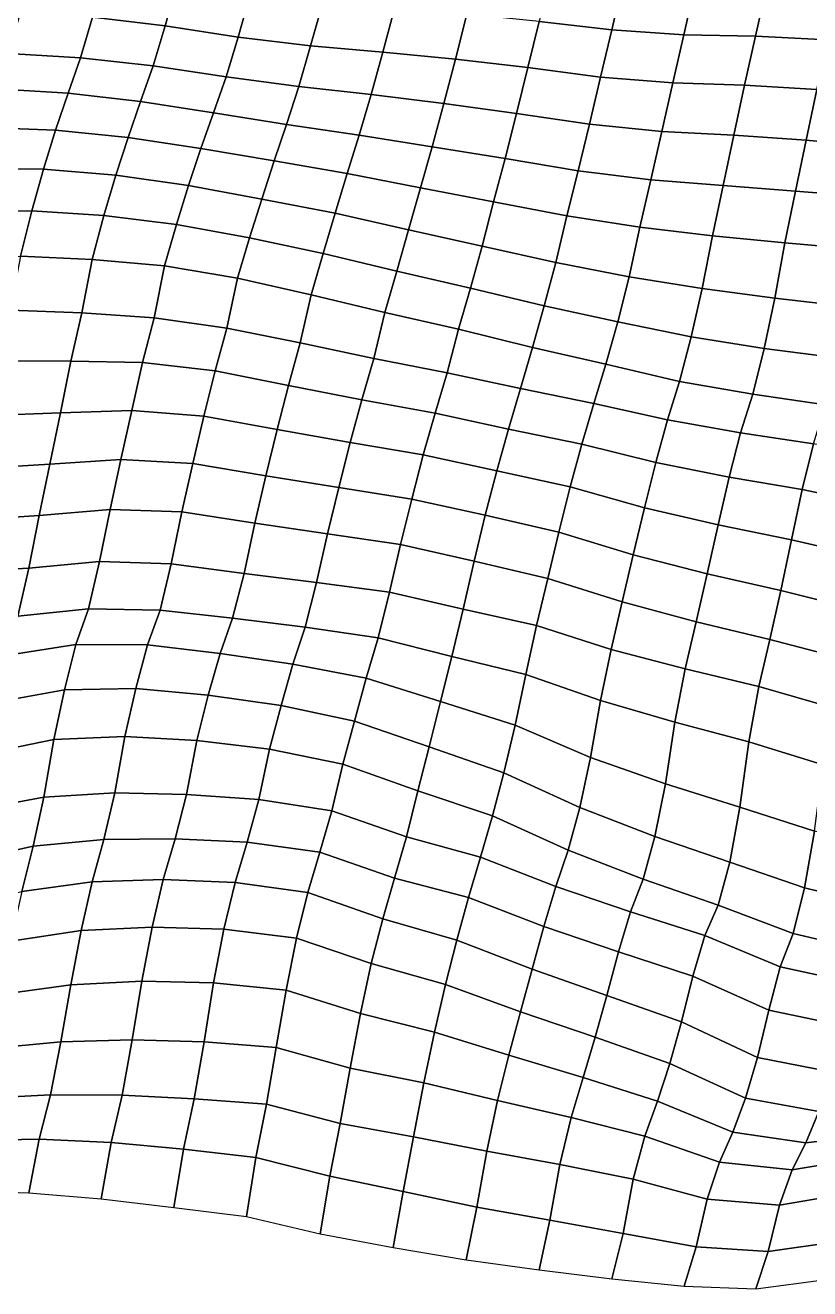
# Model space of a CAD drawing. Header units: metres. Extents: x -7.8 to 5.5, y -4.8 to 2.7.
# Drawn here: x 1.425 to 3.019, y -4.589 to -2.019 of the extents above; entities that cross this region are included whole.
import ezdxf

# ---------------------------------------------------------------- set-up
doc = ezdxf.new("R2010")
doc.units = ezdxf.units.M

msp = doc.modelspace()

# ---------------------------------------------------------------- linework, layer by layer
at = {"layer": 'C2'}
for points in [[(1.58526, -1.91694, -8.16544), (1.56146, -2.0032, -8.0459), (1.70903, -2.02091, -8.03191), (1.733, -1.93608, -8.15273)], [(2.49184, -1.91596, -8.1822), (2.46924, -2.01177, -8.07124), (2.61675, -2.02904, -8.05686), (2.63909, -1.93114, -8.16595)], [(1.733, -1.93608, -8.15273), (1.70903, -2.02091, -8.03191), (1.85719, -2.04334, -8.02216), (1.88123, -1.95906, -8.14347)], [(2.63909, -1.93114, -8.16595), (2.61675, -2.02904, -8.05686), (2.7633, -2.03862, -8.03557), (2.78552, -1.93973, -8.14377)], [(2.78552, -1.93973, -8.14377), (2.7633, -2.03862, -8.03557), (2.90899, -2.04128, -8.00807), (2.93104, -1.94107, -8.11509)], [(2.93104, -1.94107, -8.11509), (2.90899, -2.04128, -8.00807), (3.05535, -2.04932, -7.9854), (3.07722, -1.94769, -8.09114)], [(1.88123, -1.95906, -8.14347), (1.85719, -2.04334, -8.02216), (2.00474, -2.06094, -8.00807), (2.02865, -1.97556, -8.1284)], [(2.02865, -1.97556, -8.1284), (2.00474, -2.06094, -8.00807), (2.15173, -2.07404, -7.98994), (2.17519, -1.98503, -8.10701)], [(1.41481, -1.99285, -8.0665), (1.39076, -2.07702, -7.94508), (1.53716, -2.08539, -7.92271), (1.56146, -2.0032, -8.0459)], [(1.56146, -2.0032, -8.0459), (1.53716, -2.08539, -7.92271), (1.68459, -2.102, -7.90774), (1.70903, -2.02091, -8.03191)], [(2.17519, -1.98503, -8.10701), (2.15173, -2.07404, -7.98994), (2.29886, -2.08823, -7.97279), (2.32204, -1.99703, -8.0879)], [(2.32204, -1.99703, -8.0879), (2.29886, -2.08823, -7.97279), (2.44636, -2.10539, -7.95831), (2.46924, -2.01177, -8.07124)], [(1.70903, -2.02091, -8.03191), (1.68459, -2.102, -7.90774), (1.83275, -2.12444, -7.89798), (1.85719, -2.04334, -8.02216)], [(2.46924, -2.01177, -8.07124), (2.44636, -2.10539, -7.95831), (2.59414, -2.12475, -7.9458), (2.61675, -2.02904, -8.05686)], [(2.61675, -2.02904, -8.05686), (2.59414, -2.12475, -7.9458), (2.74095, -2.13642, -7.92638), (2.7633, -2.03862, -8.03557)], [(1.85719, -2.04334, -8.02216), (1.83275, -2.12444, -7.89798), (1.98058, -2.14423, -7.88587), (2.00474, -2.06094, -8.00807)], [(2.7633, -2.03862, -8.03557), (2.74095, -2.13642, -7.92638), (2.88688, -2.14105, -7.90066), (2.90899, -2.04128, -8.00807)], [(2.90899, -2.04128, -8.00807), (2.88688, -2.14105, -7.90066), (3.03333, -2.14975, -7.87858), (3.05535, -2.04932, -7.9854)], [(1.39076, -2.07702, -7.94508), (1.36515, -2.14878, -7.81253), (1.51163, -2.15781, -7.79075), (1.53716, -2.08539, -7.92271)], [(2.00474, -2.06094, -8.00807), (1.98058, -2.14423, -7.88587), (2.12797, -2.16051, -7.87059), (2.15173, -2.07404, -7.98994)], [(2.15173, -2.07404, -7.98994), (2.12797, -2.16051, -7.87059), (2.27555, -2.17833, -7.8567), (2.29886, -2.08823, -7.97279)], [(1.53716, -2.08539, -7.92271), (1.51163, -2.15781, -7.79075), (1.65908, -2.17453, -7.77587), (1.68459, -2.102, -7.90774)], [(1.68459, -2.102, -7.90774), (1.65908, -2.17453, -7.77587), (1.80733, -2.19773, -7.76681), (1.83275, -2.12444, -7.89798)], [(2.29886, -2.08823, -7.97279), (2.27555, -2.17833, -7.8567), (2.42344, -2.19857, -7.84498), (2.44636, -2.10539, -7.95831)], [(2.44636, -2.10539, -7.95831), (2.42344, -2.19857, -7.84498), (2.57155, -2.22067, -7.83493), (2.59414, -2.12475, -7.9458)], [(1.83275, -2.12444, -7.89798), (1.80733, -2.19773, -7.76681), (1.95559, -2.22093, -7.75775), (1.98058, -2.14423, -7.88587)], [(2.59414, -2.12475, -7.9458), (2.57155, -2.22067, -7.83493), (2.71872, -2.2352, -7.81808), (2.74095, -2.13642, -7.92638)], [(1.36515, -2.14878, -7.81253), (1.34035, -2.22701, -7.68579), (1.48644, -2.23286, -7.66115), (1.51163, -2.15781, -7.79075)], [(1.51163, -2.15781, -7.79075), (1.48644, -2.23286, -7.66115), (1.63361, -2.24738, -7.6443), (1.65908, -2.17453, -7.77587)], [(1.98058, -2.14423, -7.88587), (1.95559, -2.22093, -7.75775), (2.10367, -2.24271, -7.74741), (2.12797, -2.16051, -7.87059)], [(2.74095, -2.13642, -7.92638), (2.71872, -2.2352, -7.81808), (2.86505, -2.24302, -7.79522), (2.88688, -2.14105, -7.90066)], [(2.88688, -2.14105, -7.90066), (2.86505, -2.24302, -7.79522), (3.01163, -2.25282, -7.77413), (3.03333, -2.14975, -7.87858)], [(3.03333, -2.14975, -7.87858), (3.01163, -2.25282, -7.77413), (3.15879, -2.26723, -7.75718), (3.18067, -2.1657, -7.86301)], [(1.65908, -2.17453, -7.77587), (1.63361, -2.24738, -7.6443), (1.78175, -2.26971, -7.63445), (1.80733, -2.19773, -7.76681)], [(2.12797, -2.16051, -7.87059), (2.10367, -2.24271, -7.74741), (2.25198, -2.26635, -7.73874), (2.27555, -2.17833, -7.8567)], [(2.27555, -2.17833, -7.8567), (2.25198, -2.26635, -7.73874), (2.40033, -2.29032, -7.73037), (2.42344, -2.19857, -7.84498)], [(1.80733, -2.19773, -7.76681), (1.78175, -2.26971, -7.63445), (1.93031, -2.29532, -7.62756), (1.95559, -2.22093, -7.75775)], [(2.42344, -2.19857, -7.84498), (2.40033, -2.29032, -7.73037), (2.54882, -2.31539, -7.72298), (2.57155, -2.22067, -7.83493)], [(1.34035, -2.22701, -7.68579), (1.31623, -2.31063, -7.56388), (1.46175, -2.31197, -7.5352), (1.48644, -2.23286, -7.66115)], [(1.48644, -2.23286, -7.66115), (1.46175, -2.31197, -7.5352), (1.60863, -2.32419, -7.51628), (1.63361, -2.24738, -7.6443)], [(1.95559, -2.22093, -7.75775), (1.93031, -2.29532, -7.62756), (2.0789, -2.32116, -7.62087), (2.10367, -2.24271, -7.74741)], [(2.57155, -2.22067, -7.83493), (2.54882, -2.31539, -7.72298), (2.69645, -2.33365, -7.70949), (2.71872, -2.2352, -7.81808)], [(2.71872, -2.2352, -7.81808), (2.69645, -2.33365, -7.70949), (2.84328, -2.34542, -7.69017), (2.86505, -2.24302, -7.79522)], [(1.63361, -2.24738, -7.6443), (1.60863, -2.32419, -7.51628), (1.75665, -2.34553, -7.50554), (1.78175, -2.26971, -7.63445)], [(2.10367, -2.24271, -7.74741), (2.0789, -2.32116, -7.62087), (2.22783, -2.34975, -7.61664), (2.25198, -2.26635, -7.73874)], [(2.86505, -2.24302, -7.79522), (2.84328, -2.34542, -7.69017), (2.99002, -2.35654, -7.67026), (3.01163, -2.25282, -7.77413)], [(3.01163, -2.25282, -7.77413), (2.99002, -2.35654, -7.67026), (3.13689, -2.36865, -7.65125), (3.15879, -2.26723, -7.75718)], [(1.78175, -2.26971, -7.63445), (1.75665, -2.34553, -7.50554), (1.90542, -2.37279, -7.50013), (1.93031, -2.29532, -7.62756)], [(2.25198, -2.26635, -7.73874), (2.22783, -2.34975, -7.61664), (2.37674, -2.37822, -7.61231), (2.40033, -2.29032, -7.73037)], [(1.31623, -2.31063, -7.56388), (1.29256, -2.39788, -7.44523), (1.43777, -2.39669, -7.41428), (1.46175, -2.31197, -7.5352)], [(1.46175, -2.31197, -7.5352), (1.43777, -2.39669, -7.41428), (1.58434, -2.40649, -7.39319), (1.60863, -2.32419, -7.51628)], [(1.93031, -2.29532, -7.62756), (1.90542, -2.37279, -7.50013), (2.0544, -2.40182, -7.4963), (2.0789, -2.32116, -7.62087)], [(2.40033, -2.29032, -7.73037), (2.37674, -2.37822, -7.61231), (2.52567, -2.40681, -7.60808), (2.54882, -2.31539, -7.72298)], [(1.60863, -2.32419, -7.51628), (1.58434, -2.40649, -7.39319), (1.73194, -2.42442, -7.3794), (1.75665, -2.34553, -7.50554)], [(2.0789, -2.32116, -7.62087), (2.0544, -2.40182, -7.4963), (2.20395, -2.43535, -7.4965), (2.22783, -2.34975, -7.61664)], [(2.54882, -2.31539, -7.72298), (2.52567, -2.40681, -7.60808), (2.67395, -2.43023, -7.59921), (2.69645, -2.33365, -7.70949)], [(2.69645, -2.33365, -7.70949), (2.67395, -2.43023, -7.59921), (2.82151, -2.44783, -7.58513), (2.84328, -2.34542, -7.69017)], [(1.75665, -2.34553, -7.50554), (1.73194, -2.42442, -7.3794), (1.88069, -2.45158, -7.37389), (1.90542, -2.37279, -7.50013)], [(2.22783, -2.34975, -7.61664), (2.20395, -2.43535, -7.4965), (2.35344, -2.46843, -7.49632), (2.37674, -2.37822, -7.61231)], [(2.84328, -2.34542, -7.69017), (2.82151, -2.44783, -7.58513), (2.96865, -2.46213, -7.56808), (2.99002, -2.35654, -7.67026)], [(2.99002, -2.35654, -7.67026), (2.96865, -2.46213, -7.56808), (3.11557, -2.47468, -7.54945), (3.13689, -2.36865, -7.65125)], [(1.90542, -2.37279, -7.50013), (1.88069, -2.45158, -7.37389), (2.03007, -2.48379, -7.37291), (2.0544, -2.40182, -7.4963)], [(2.37674, -2.37822, -7.61231), (2.35344, -2.46843, -7.49632), (2.50297, -2.50185, -7.49643), (2.52567, -2.40681, -7.60808)], [(1.29256, -2.39788, -7.44523), (1.26977, -2.49216, -7.33289), (1.41477, -2.48932, -7.30046), (1.43777, -2.39669, -7.41428)], [(1.43777, -2.39669, -7.41428), (1.41477, -2.48932, -7.30046), (1.56096, -2.49604, -7.27661), (1.58434, -2.40649, -7.39319)], [(1.58434, -2.40649, -7.39319), (1.56096, -2.49604, -7.27661), (1.70787, -2.50848, -7.25788), (1.73194, -2.42442, -7.3794)], [(2.0544, -2.40182, -7.4963), (2.03007, -2.48379, -7.37291), (2.17991, -2.51962, -7.37519), (2.20395, -2.43535, -7.4965)], [(2.52567, -2.40681, -7.60808), (2.50297, -2.50185, -7.49643), (2.65196, -2.53088, -7.49259), (2.67395, -2.43023, -7.59921)], [(1.73194, -2.42442, -7.3794), (1.70787, -2.50848, -7.25788), (1.85639, -2.53377, -7.2507), (1.88069, -2.45158, -7.37389)], [(2.20395, -2.43535, -7.4965), (2.17991, -2.51962, -7.37519), (2.32961, -2.55436, -7.37648), (2.35344, -2.46843, -7.49632)], [(2.67395, -2.43023, -7.59921), (2.65196, -2.53088, -7.49259), (2.80032, -2.55496, -7.48432), (2.82151, -2.44783, -7.58513)], [(1.88069, -2.45158, -7.37389), (1.85639, -2.53377, -7.2507), (2.00599, -2.56774, -7.2513), (2.03007, -2.48379, -7.37291)], [(2.82151, -2.44783, -7.58513), (2.80032, -2.55496, -7.48432), (2.94811, -2.57443, -7.47191), (2.96865, -2.46213, -7.56808)], [(2.96865, -2.46213, -7.56808), (2.94811, -2.57443, -7.47191), (3.0956, -2.59148, -7.45732), (3.11557, -2.47468, -7.54945)], [(1.41477, -2.48932, -7.30046), (1.3939, -2.59898, -7.20192), (1.53994, -2.60449, -7.17699), (1.56096, -2.49604, -7.27661)], [(2.03007, -2.48379, -7.37291), (2.00599, -2.56774, -7.2513), (2.15584, -2.60368, -7.25368), (2.17991, -2.51962, -7.37519)], [(2.35344, -2.46843, -7.49632), (2.32961, -2.55436, -7.37648), (2.4794, -2.58987, -7.37846), (2.50297, -2.50185, -7.49643)], [(1.56096, -2.49604, -7.27661), (1.53994, -2.60449, -7.17699), (1.68651, -2.61418, -7.1558), (1.70787, -2.50848, -7.25788)], [(1.70787, -2.50848, -7.25788), (1.68651, -2.61418, -7.1558), (1.83452, -2.63541, -7.14496), (1.85639, -2.53377, -7.2507)], [(2.50297, -2.50185, -7.49643), (2.4794, -2.58987, -7.37846), (2.62882, -2.62241, -7.37778), (2.65196, -2.53088, -7.49259)], [(1.85639, -2.53377, -7.2507), (1.83452, -2.63541, -7.14496), (1.98361, -2.66531, -7.14192), (2.00599, -2.56774, -7.2513)], [(2.17991, -2.51962, -7.37519), (2.15584, -2.60368, -7.25368), (2.30545, -2.63776, -7.25438), (2.32961, -2.55436, -7.37648)], [(2.65196, -2.53088, -7.49259), (2.62882, -2.62241, -7.37778), (2.77797, -2.65275, -7.37513), (2.80032, -2.55496, -7.48432)], [(2.00599, -2.56774, -7.2513), (1.98361, -2.66531, -7.14192), (2.13291, -2.69686, -7.14035), (2.15584, -2.60368, -7.25368)], [(2.32961, -2.55436, -7.37648), (2.30545, -2.63776, -7.25438), (2.45541, -2.67459, -7.25754), (2.4794, -2.58987, -7.37846)], [(2.80032, -2.55496, -7.48432), (2.77797, -2.65275, -7.37513), (2.9263, -2.6765, -7.36656), (2.94811, -2.57443, -7.47191)], [(2.4794, -2.58987, -7.37846), (2.45541, -2.67459, -7.25754), (2.60499, -2.70834, -7.25795), (2.62882, -2.62241, -7.37778)], [(2.94811, -2.57443, -7.47191), (2.9263, -2.6765, -7.36656), (3.0741, -2.69608, -7.35425), (3.0956, -2.59148, -7.45732)], [(1.3939, -2.59898, -7.20192), (1.37215, -2.7016, -7.09707), (1.51761, -2.70239, -7.0679), (1.53994, -2.60449, -7.17699)], [(1.53994, -2.60449, -7.17699), (1.51761, -2.70239, -7.0679), (1.66331, -2.70516, -7.0405), (1.68651, -2.61418, -7.1558)], [(1.68651, -2.61418, -7.1558), (1.66331, -2.70516, -7.0405), (1.81077, -2.72199, -7.02572), (1.83452, -2.63541, -7.14496)], [(2.15584, -2.60368, -7.25368), (2.13291, -2.69686, -7.14035), (2.28195, -2.72633, -7.13691), (2.30545, -2.63776, -7.25438)], [(1.83452, -2.63541, -7.14496), (1.81077, -2.72199, -7.02572), (1.95984, -2.75179, -7.02257), (1.98361, -2.66531, -7.14192)], [(2.30545, -2.63776, -7.25438), (2.28195, -2.72633, -7.13691), (2.43132, -2.75843, -7.13583), (2.45541, -2.67459, -7.25754)], [(2.62882, -2.62241, -7.37778), (2.60499, -2.70834, -7.25795), (2.75476, -2.74362, -7.25973), (2.77797, -2.65275, -7.37513)], [(1.98361, -2.66531, -7.14192), (1.95984, -2.75179, -7.02257), (2.10891, -2.78147, -7.01933), (2.13291, -2.69686, -7.14035)], [(2.77797, -2.65275, -7.37513), (2.75476, -2.74362, -7.25973), (2.9034, -2.7699, -7.25343), (2.9263, -2.6765, -7.36656)], [(2.13291, -2.69686, -7.14035), (2.10891, -2.78147, -7.01933), (2.25765, -2.80852, -7.01372), (2.28195, -2.72633, -7.13691)], [(2.45541, -2.67459, -7.25754), (2.43132, -2.75843, -7.13583), (2.58045, -2.78866, -7.13308), (2.60499, -2.70834, -7.25795)], [(2.9263, -2.6765, -7.36656), (2.9034, -2.7699, -7.25343), (3.05144, -2.79145, -7.24289), (3.0741, -2.69608, -7.35425)], [(1.37215, -2.7016, -7.09707), (1.35151, -2.81302, -7.00011), (1.49619, -2.80766, -6.96541), (1.51761, -2.70239, -7.0679)], [(1.51761, -2.70239, -7.0679), (1.49619, -2.80766, -6.96541), (1.64097, -2.80306, -6.93141), (1.66331, -2.70516, -7.0405)], [(1.66331, -2.70516, -7.0405), (1.64097, -2.80306, -6.93141), (1.78774, -2.8144, -6.9117), (1.81077, -2.72199, -7.02572)], [(1.81077, -2.72199, -7.02572), (1.78774, -2.8144, -6.9117), (1.93652, -2.84178, -6.90638), (1.95984, -2.75179, -7.02257)], [(2.60499, -2.70834, -7.25795), (2.58045, -2.78866, -7.13308), (2.72997, -2.82197, -7.13309), (2.75476, -2.74362, -7.25973)], [(2.28195, -2.72633, -7.13691), (2.25765, -2.80852, -7.01372), (2.40704, -2.84084, -7.01284), (2.43132, -2.75843, -7.13583)], [(2.75476, -2.74362, -7.25973), (2.72997, -2.82197, -7.13309), (2.87863, -2.84836, -7.12689), (2.9034, -2.7699, -7.25343)], [(1.95984, -2.75179, -7.02257), (1.93652, -2.84178, -6.90638), (2.08516, -2.86806, -6.90008), (2.10891, -2.78147, -7.01933)], [(2.43132, -2.75843, -7.13583), (2.40704, -2.84084, -7.01284), (2.55621, -2.87129, -7.01029), (2.58045, -2.78866, -7.13308)], [(2.9034, -2.7699, -7.25343), (2.87863, -2.84836, -7.12689), (3.02673, -2.87035, -7.11675), (3.05144, -2.79145, -7.24289)], [(2.10891, -2.78147, -7.01933), (2.08516, -2.86806, -6.90008), (2.23366, -2.89324, -6.8928), (2.25765, -2.80852, -7.01372)], [(2.58045, -2.78866, -7.13308), (2.55621, -2.87129, -7.01029), (2.70622, -2.90855, -7.01385), (2.72997, -2.82197, -7.13309)], [(1.35151, -2.81302, -7.00011), (1.33039, -2.9207, -6.8998), (1.47469, -2.91226, -6.86234), (1.49619, -2.80766, -6.96541)], [(1.49619, -2.80766, -6.96541), (1.47469, -2.91226, -6.86234), (1.61884, -2.90261, -6.8238), (1.64097, -2.80306, -6.93141)], [(1.64097, -2.80306, -6.93141), (1.61884, -2.90261, -6.8238), (1.76516, -2.91033, -6.80083), (1.78774, -2.8144, -6.9117)], [(1.78774, -2.8144, -6.9117), (1.76516, -2.91033, -6.80083), (1.91367, -2.93562, -6.79365), (1.93652, -2.84178, -6.90638)], [(2.25765, -2.80852, -7.01372), (2.23366, -2.89324, -6.8928), (2.38307, -2.92567, -6.89202), (2.40704, -2.84084, -7.01284)], [(2.72997, -2.82197, -7.13309), (2.70622, -2.90855, -7.01385), (2.85531, -2.93846, -7.0108), (2.87863, -2.84836, -7.12689)], [(1.93652, -2.84178, -6.90638), (1.91367, -2.93562, -6.79365), (2.06204, -2.9597, -6.78538), (2.08516, -2.86806, -6.90008)], [(2.40704, -2.84084, -7.01284), (2.38307, -2.92567, -6.89202), (2.53249, -2.95821, -6.89134), (2.55621, -2.87129, -7.01029)], [(2.87863, -2.84836, -7.12689), (2.85531, -2.93846, -7.0108), (3.00382, -2.96364, -7.00352), (3.02673, -2.87035, -7.11675)], [(2.08516, -2.86806, -6.90008), (2.06204, -2.9597, -6.78538), (2.21029, -2.9829, -6.77631), (2.23366, -2.89324, -6.8928)], [(2.55621, -2.87129, -7.01029), (2.53249, -2.95821, -6.89134), (2.68315, -3.00063, -6.89953), (2.70622, -2.90855, -7.01385)], [(3.02673, -2.87035, -7.11675), (3.00382, -2.96364, -7.00352), (3.15307, -2.99486, -7.00165), (3.17554, -2.89795, -7.11163)], [(1.47469, -2.91226, -6.86234), (1.45314, -3.01642, -6.75887), (1.59697, -3.00425, -6.71806), (1.61884, -2.90261, -6.8238)], [(1.61884, -2.90261, -6.8238), (1.59697, -3.00425, -6.71806), (1.74293, -3.00911, -6.69253), (1.76516, -2.91033, -6.80083)], [(2.23366, -2.89324, -6.8928), (2.21029, -2.9829, -6.77631), (2.35976, -3.01577, -6.77593), (2.38307, -2.92567, -6.89202)], [(1.33039, -2.9207, -6.8998), (1.30899, -3.02607, -6.79741), (1.45314, -3.01642, -6.75887), (1.47469, -2.91226, -6.86234)], [(1.76516, -2.91033, -6.80083), (1.74293, -3.00911, -6.69253), (1.89114, -3.03198, -6.68318), (1.91367, -2.93562, -6.79365)], [(2.38307, -2.92567, -6.89202), (2.35976, -3.01577, -6.77593), (2.50939, -3.04996, -6.77673), (2.53249, -2.95821, -6.89134)], [(2.70622, -2.90855, -7.01385), (2.68315, -3.00063, -6.89953), (2.83289, -3.0357, -6.90112), (2.85531, -2.93846, -7.0108)], [(1.91367, -2.93562, -6.79365), (1.89114, -3.03198, -6.68318), (2.03918, -3.05342, -6.67254), (2.06204, -2.9597, -6.78538)], [(2.85531, -2.93846, -7.0108), (2.83289, -3.0357, -6.90112), (2.98204, -3.06604, -6.89847), (3.00382, -2.96364, -7.00352)], [(2.06204, -2.9597, -6.78538), (2.03918, -3.05342, -6.67254), (2.1873, -3.07553, -6.66249), (2.21029, -2.9829, -6.77631)], [(2.53249, -2.95821, -6.89134), (2.50939, -3.04996, -6.77673), (2.66053, -3.09623, -6.78837), (2.68315, -3.00063, -6.89953)], [(3.00382, -2.96364, -7.00352), (2.98204, -3.06604, -6.89847), (3.1317, -3.10045, -6.89947), (3.15307, -2.99486, -7.00165)], [(1.45314, -3.01642, -6.75887), (1.43198, -3.12377, -6.65826), (1.57556, -3.10962, -6.61568), (1.59697, -3.00425, -6.71806)], [(1.59697, -3.00425, -6.71806), (1.57556, -3.10962, -6.61568), (1.72153, -3.11448, -6.59015), (1.74293, -3.00911, -6.69253)], [(2.21029, -2.9829, -6.77631), (2.1873, -3.07553, -6.66249), (2.33691, -3.10961, -6.66319), (2.35976, -3.01577, -6.77593)], [(2.68315, -3.00063, -6.89953), (2.66053, -3.09623, -6.78837), (2.81075, -3.13514, -6.79341), (2.83289, -3.0357, -6.90112)], [(1.30899, -3.02607, -6.79741), (1.28752, -3.13089, -6.69454), (1.43198, -3.12377, -6.65826), (1.45314, -3.01642, -6.75887)], [(1.74293, -3.00911, -6.69253), (1.72153, -3.11448, -6.59015), (1.86933, -3.13406, -6.57784), (1.89114, -3.03198, -6.68318)], [(2.35976, -3.01577, -6.77593), (2.33691, -3.10961, -6.66319), (2.4866, -3.14423, -6.66439), (2.50939, -3.04996, -6.77673)], [(1.89114, -3.03198, -6.68318), (1.86933, -3.13406, -6.57784), (2.01698, -3.15242, -6.56444), (2.03918, -3.05342, -6.67254)], [(2.03918, -3.05342, -6.67254), (2.01698, -3.15242, -6.56444), (2.16479, -3.17211, -6.55222), (2.1873, -3.07553, -6.66249)], [(2.50939, -3.04996, -6.77673), (2.4866, -3.14423, -6.66439), (2.63794, -3.19215, -6.67751), (2.66053, -3.09623, -6.78837)], [(2.83289, -3.0357, -6.90112), (2.81075, -3.13514, -6.79341), (2.96035, -3.16911, -6.79402), (2.98204, -3.06604, -6.89847)], [(2.1873, -3.07553, -6.66249), (2.16479, -3.17211, -6.55222), (2.31453, -3.20718, -6.55381), (2.33691, -3.10961, -6.66319)], [(2.98204, -3.06604, -6.89847), (2.96035, -3.16911, -6.79402), (3.11038, -3.20648, -6.79767), (3.1317, -3.10045, -6.89947)], [(2.66053, -3.09623, -6.78837), (2.63794, -3.19215, -6.67751), (2.78836, -3.2326, -6.68393), (2.81075, -3.13514, -6.79341)], [(1.28752, -3.13089, -6.69454), (1.26541, -3.23066, -6.58712), (1.40959, -3.22124, -6.54878), (1.43198, -3.12377, -6.65826)], [(1.43198, -3.12377, -6.65826), (1.40959, -3.22124, -6.54878), (1.55303, -3.20599, -6.50521), (1.57556, -3.10962, -6.61568)], [(1.57556, -3.10962, -6.61568), (1.55303, -3.20599, -6.50521), (1.69876, -3.20897, -6.47801), (1.72153, -3.11448, -6.59015)], [(1.72153, -3.11448, -6.59015), (1.69876, -3.20897, -6.47801), (1.84617, -3.22537, -6.46283), (1.86933, -3.13406, -6.57784)], [(1.86933, -3.13406, -6.57784), (1.84617, -3.22537, -6.46283), (1.99375, -3.24318, -6.44894), (2.01698, -3.15242, -6.56444)], [(2.33691, -3.10961, -6.66319), (2.31453, -3.20718, -6.55381), (2.46397, -3.23983, -6.55323), (2.4866, -3.14423, -6.66439)], [(2.01698, -3.15242, -6.56444), (1.99375, -3.24318, -6.44894), (2.14181, -3.26485, -6.4385), (2.16479, -3.17211, -6.55222)], [(2.4866, -3.14423, -6.66439), (2.46397, -3.23983, -6.55323), (2.61548, -3.28907, -6.56754), (2.63794, -3.19215, -6.67751)], [(2.81075, -3.13514, -6.79341), (2.78836, -3.2326, -6.68393), (2.9382, -3.26855, -6.68631), (2.96035, -3.16911, -6.79402)], [(2.16479, -3.17211, -6.55222), (2.14181, -3.26485, -6.4385), (2.29192, -3.30288, -6.44275), (2.31453, -3.20718, -6.55381)], [(2.96035, -3.16911, -6.79402), (2.9382, -3.26855, -6.68631), (3.08851, -3.30812, -6.69194), (3.11038, -3.20648, -6.79767)], [(1.40959, -3.22124, -6.54878), (1.38497, -3.3009, -6.42332), (1.52754, -3.27862, -6.37344), (1.55303, -3.20599, -6.50521)], [(1.55303, -3.20599, -6.50521), (1.52754, -3.27862, -6.37344), (1.67299, -3.27941, -6.34427), (1.69876, -3.20897, -6.47801)], [(1.69876, -3.20897, -6.47801), (1.67299, -3.27941, -6.34427), (1.82053, -3.2969, -6.33008), (1.84617, -3.22537, -6.46283)], [(2.31453, -3.20718, -6.55381), (2.29192, -3.30288, -6.44275), (2.44192, -3.34004, -6.44621), (2.46397, -3.23983, -6.55323)], [(2.63794, -3.19215, -6.67751), (2.61548, -3.28907, -6.56754), (2.76573, -3.3282, -6.57277), (2.78836, -3.2326, -6.68393)], [(1.84617, -3.22537, -6.46283), (1.82053, -3.2969, -6.33008), (1.96859, -3.31857, -6.31964), (1.99375, -3.24318, -6.44894)], [(2.78836, -3.2326, -6.68393), (2.76573, -3.3282, -6.57277), (2.91562, -3.36447, -6.57544), (2.9382, -3.26855, -6.68631)], [(1.99375, -3.24318, -6.44894), (1.96859, -3.31857, -6.31964), (2.11752, -3.34715, -6.31541), (2.14181, -3.26485, -6.4385)], [(2.46397, -3.23983, -6.55323), (2.44192, -3.34004, -6.44621), (2.59386, -3.39268, -6.46357), (2.61548, -3.28907, -6.56754)], [(1.38497, -3.3009, -6.42332), (1.3624, -3.39693, -6.31256), (1.50449, -3.37081, -6.25923), (1.52754, -3.27862, -6.37344)], [(1.52754, -3.27862, -6.37344), (1.50449, -3.37081, -6.25923), (1.6495, -3.36809, -6.2269), (1.67299, -3.27941, -6.34427)], [(1.67299, -3.27941, -6.34427), (1.6495, -3.36809, -6.2269), (1.79656, -3.38173, -6.20926), (1.82053, -3.2969, -6.33008)], [(2.14181, -3.26485, -6.4385), (2.11752, -3.34715, -6.31541), (2.26886, -3.39496, -6.32843), (2.29192, -3.30288, -6.44275)], [(2.9382, -3.26855, -6.68631), (2.91562, -3.36447, -6.57544), (3.06634, -3.40734, -6.58403), (3.08851, -3.30812, -6.69194)], [(1.82053, -3.2969, -6.33008), (1.79656, -3.38173, -6.20926), (1.94454, -3.40273, -6.19822), (1.96859, -3.31857, -6.31964)], [(2.29192, -3.30288, -6.44275), (2.26886, -3.39496, -6.32843), (2.42022, -3.44299, -6.34166), (2.44192, -3.34004, -6.44621)], [(2.61548, -3.28907, -6.56754), (2.59386, -3.39268, -6.46357), (2.7447, -3.43654, -6.47305), (2.76573, -3.3282, -6.57277)], [(1.96859, -3.31857, -6.31964), (1.94454, -3.40273, -6.19822), (2.09385, -3.4344, -6.19676), (2.11752, -3.34715, -6.31541)], [(2.44192, -3.34004, -6.44621), (2.42022, -3.44299, -6.34166), (2.57377, -3.5086, -6.37066), (2.59386, -3.39268, -6.46357)], [(2.76573, -3.3282, -6.57277), (2.7447, -3.43654, -6.47305), (2.89511, -3.47699, -6.47947), (2.91562, -3.36447, -6.57544)], [(2.11752, -3.34715, -6.31541), (2.09385, -3.4344, -6.19676), (2.24573, -3.4866, -6.21372), (2.26886, -3.39496, -6.32843)], [(2.91562, -3.36447, -6.57544), (2.89511, -3.47699, -6.47947), (3.04624, -3.52315, -6.49102), (3.06634, -3.40734, -6.58403)], [(1.3624, -3.39693, -6.31256), (1.3408, -3.50077, -6.20879), (1.48255, -3.4719, -6.153), (1.50449, -3.37081, -6.25923)], [(1.50449, -3.37081, -6.25923), (1.48255, -3.4719, -6.153), (1.62713, -3.46577, -6.11761), (1.6495, -3.36809, -6.2269)], [(1.6495, -3.36809, -6.2269), (1.62713, -3.46577, -6.11761), (1.77351, -3.47392, -6.09504), (1.79656, -3.38173, -6.20926)], [(1.79656, -3.38173, -6.20926), (1.77351, -3.47392, -6.09504), (1.92109, -3.49174, -6.08115), (1.94454, -3.40273, -6.19822)], [(1.94454, -3.40273, -6.19822), (1.92109, -3.49174, -6.08115), (2.07022, -3.52197, -6.0784), (2.09385, -3.4344, -6.19676)], [(2.26886, -3.39496, -6.32843), (2.24573, -3.4866, -6.21372), (2.3977, -3.53946, -6.23129), (2.42022, -3.44299, -6.34166)], [(2.59386, -3.39268, -6.46357), (2.57377, -3.5086, -6.37066), (2.72581, -3.56201, -6.38871), (2.7447, -3.43654, -6.47305)], [(2.09385, -3.4344, -6.19676), (2.07022, -3.52197, -6.0784), (2.22235, -3.57615, -6.09714), (2.24573, -3.4866, -6.21372)], [(2.42022, -3.44299, -6.34166), (2.3977, -3.53946, -6.23129), (2.5519, -3.61024, -6.26492), (2.57377, -3.5086, -6.37066)], [(2.7447, -3.43654, -6.47305), (2.72581, -3.56201, -6.38871), (2.87713, -3.60971, -6.40164), (2.89511, -3.47699, -6.47947)], [(1.48255, -3.4719, -6.153), (1.4626, -3.58891, -6.06106), (1.60691, -3.58059, -6.02371), (1.62713, -3.46577, -6.11761)], [(1.62713, -3.46577, -6.11761), (1.60691, -3.58059, -6.02371), (1.75262, -3.58347, -5.9964), (1.77351, -3.47392, -6.09504)], [(1.3408, -3.50077, -6.20879), (1.32057, -3.61548, -6.11479), (1.4626, -3.58891, -6.06106), (1.48255, -3.4719, -6.153)], [(1.77351, -3.47392, -6.09504), (1.75262, -3.58347, -5.9964), (1.89931, -3.59414, -5.9761), (1.92109, -3.49174, -6.08115)], [(1.92109, -3.49174, -6.08115), (1.89931, -3.59414, -5.9761), (2.04757, -3.61735, -5.96704), (2.07022, -3.52197, -6.0784)], [(2.24573, -3.4866, -6.21372), (2.22235, -3.57615, -6.09714), (2.37407, -3.62704, -6.11293), (2.3977, -3.53946, -6.23129)], [(2.89511, -3.47699, -6.47947), (2.87713, -3.60971, -6.40164), (3.02857, -3.6584, -6.41545), (3.04624, -3.52315, -6.49102)], [(2.57377, -3.5086, -6.37066), (2.5519, -3.61024, -6.26492), (2.70464, -3.66925, -6.288), (2.72581, -3.56201, -6.38871)], [(2.07022, -3.52197, -6.0784), (2.04757, -3.61735, -5.96704), (2.19953, -3.67021, -5.9846), (2.22235, -3.57615, -6.09714)], [(2.3977, -3.53946, -6.23129), (2.37407, -3.62704, -6.11293), (2.52821, -3.69726, -6.14607), (2.5519, -3.61024, -6.26492)], [(2.72581, -3.56201, -6.38871), (2.70464, -3.66925, -6.288), (2.85648, -3.72113, -6.30468), (2.87713, -3.60971, -6.40164)], [(1.32057, -3.61548, -6.11479), (1.29911, -3.72041, -6.01201), (1.44048, -3.68857, -5.95355), (1.4626, -3.58891, -6.06106)], [(1.4626, -3.58891, -6.06106), (1.44048, -3.68857, -5.95355), (1.58416, -3.67519, -5.91166), (1.60691, -3.58059, -6.02371)], [(1.60691, -3.58059, -6.02371), (1.58416, -3.67519, -5.91166), (1.72935, -3.6739, -5.88061), (1.75262, -3.58347, -5.9964)], [(1.75262, -3.58347, -5.9964), (1.72935, -3.6739, -5.88061), (1.87556, -3.68073, -5.85686), (1.89931, -3.59414, -5.9761)], [(1.89931, -3.59414, -5.9761), (1.87556, -3.68073, -5.85686), (2.02342, -3.70075, -5.84494), (2.04757, -3.61735, -5.96704)], [(2.22235, -3.57615, -6.09714), (2.19953, -3.67021, -5.9846), (2.35002, -3.71121, -5.99152), (2.37407, -3.62704, -6.11293)], [(2.04757, -3.61735, -5.96704), (2.02342, -3.70075, -5.84494), (2.17544, -3.75405, -5.86289), (2.19953, -3.67021, -5.9846)], [(2.5519, -3.61024, -6.26492), (2.52821, -3.69726, -6.14607), (2.6809, -3.75595, -6.16886), (2.70464, -3.66925, -6.288)], [(2.87713, -3.60971, -6.40164), (2.85648, -3.72113, -6.30468), (3.00842, -3.77377, -6.32204), (3.02857, -3.6584, -6.41545)], [(2.37407, -3.62704, -6.11293), (2.35002, -3.71121, -5.99152), (2.50285, -3.77099, -6.01529), (2.52821, -3.69726, -6.14607)], [(1.58416, -3.67519, -5.91166), (1.56037, -3.76145, -5.79212), (1.70513, -3.75675, -5.75801), (1.72935, -3.6739, -5.88061)], [(1.72935, -3.6739, -5.88061), (1.70513, -3.75675, -5.75801), (1.85122, -3.76259, -5.73337), (1.87556, -3.68073, -5.85686)], [(2.19953, -3.67021, -5.9846), (2.17544, -3.75405, -5.86289), (2.32571, -3.7934, -5.86833), (2.35002, -3.71121, -5.99152)], [(2.70464, -3.66925, -6.288), (2.6809, -3.75595, -6.16886), (2.83288, -3.80892, -6.18652), (2.85648, -3.72113, -6.30468)], [(3.02857, -3.6584, -6.41545), (3.00842, -3.77377, -6.32204), (3.15832, -3.81016, -6.32481), (3.17828, -3.69325, -6.41684)], [(1.29911, -3.72041, -6.01201), (1.27659, -3.81689, -5.90164), (1.41746, -3.78098, -5.83953), (1.44048, -3.68857, -5.95355)], [(1.44048, -3.68857, -5.95355), (1.41746, -3.78098, -5.83953), (1.56037, -3.76145, -5.79212), (1.58416, -3.67519, -5.91166)], [(1.87556, -3.68073, -5.85686), (1.85122, -3.76259, -5.73337), (1.99912, -3.78294, -5.72175), (2.02342, -3.70075, -5.84494)], [(2.52821, -3.69726, -6.14607), (2.50285, -3.77099, -6.01529), (2.65463, -3.82243, -6.03157), (2.6809, -3.75595, -6.16886)], [(2.02342, -3.70075, -5.84494), (1.99912, -3.78294, -5.72175), (2.1512, -3.83679, -5.7402), (2.17544, -3.75405, -5.86289)], [(2.35002, -3.71121, -5.99152), (2.32571, -3.7934, -5.86833), (2.47846, -3.85253, -5.89151), (2.50285, -3.77099, -6.01529)], [(2.85648, -3.72113, -6.30468), (2.83288, -3.80892, -6.18652), (2.98541, -3.86629, -6.20812), (3.00842, -3.77377, -6.32204)], [(1.41746, -3.78098, -5.83953), (1.39548, -3.88174, -5.73301), (1.53813, -3.86012, -5.68372), (1.56037, -3.76145, -5.79212)], [(1.56037, -3.76145, -5.79212), (1.53813, -3.86012, -5.68372), (1.68263, -3.85333, -5.64774), (1.70513, -3.75675, -5.75801)], [(1.70513, -3.75675, -5.75801), (1.68263, -3.85333, -5.64774), (1.82854, -3.85775, -5.62182), (1.85122, -3.76259, -5.73337)], [(1.85122, -3.76259, -5.73337), (1.82854, -3.85775, -5.62182), (1.9762, -3.87623, -5.60852), (1.99912, -3.78294, -5.72175)], [(2.17544, -3.75405, -5.86289), (2.1512, -3.83679, -5.7402), (2.30195, -3.87988, -5.74898), (2.32571, -3.7934, -5.86833)], [(2.50285, -3.77099, -6.01529), (2.47846, -3.85253, -5.89151), (2.63019, -3.90352, -5.90739), (2.65463, -3.82243, -6.03157)], [(2.6809, -3.75595, -6.16886), (2.65463, -3.82243, -6.03157), (2.80597, -3.87024, -6.04459), (2.83288, -3.80892, -6.18652)], [(3.00842, -3.77377, -6.32204), (2.98541, -3.86629, -6.20812), (3.13516, -3.90147, -6.20981), (3.15832, -3.81016, -6.32481)], [(1.99912, -3.78294, -5.72175), (1.9762, -3.87623, -5.60852), (2.12797, -3.92755, -5.6247), (2.1512, -3.83679, -5.7402)], [(2.32571, -3.7934, -5.86833), (2.30195, -3.87988, -5.74898), (2.4547, -3.939, -5.77217), (2.47846, -3.85253, -5.89151)], [(2.65463, -3.82243, -6.03157), (2.63019, -3.90352, -5.90739), (2.78175, -3.95309, -5.922), (2.80597, -3.87024, -6.04459)], [(2.83288, -3.80892, -6.18652), (2.80597, -3.87024, -6.04459), (2.95936, -3.93453, -6.07241), (2.98541, -3.86629, -6.20812)], [(1.53813, -3.86012, -5.68372), (1.51736, -3.97055, -5.58587), (1.66182, -3.96343, -5.5496), (1.68263, -3.85333, -5.64774)], [(1.68263, -3.85333, -5.64774), (1.66182, -3.96343, -5.5496), (1.80763, -3.96707, -5.52299), (1.82854, -3.85775, -5.62182)], [(2.1512, -3.83679, -5.7402), (2.12797, -3.92755, -5.6247), (2.2787, -3.97053, -5.63339), (2.30195, -3.87988, -5.74898)], [(2.47846, -3.85253, -5.89151), (2.4547, -3.939, -5.77217), (2.60678, -3.99286, -5.79061), (2.63019, -3.90352, -5.90739)], [(1.39548, -3.88174, -5.73301), (1.37447, -3.9903, -5.63349), (1.51736, -3.97055, -5.58587), (1.53813, -3.86012, -5.68372)], [(1.82854, -3.85775, -5.62182), (1.80763, -3.96707, -5.52299), (1.95483, -3.98182, -5.50633), (1.9762, -3.87623, -5.60852)], [(1.9762, -3.87623, -5.60852), (1.95483, -3.98182, -5.50633), (2.10609, -4.02908, -5.51887), (2.12797, -3.92755, -5.6247)], [(2.30195, -3.87988, -5.74898), (2.2787, -3.97053, -5.63339), (2.43098, -4.02592, -5.65322), (2.4547, -3.939, -5.77217)], [(2.80597, -3.87024, -6.04459), (2.78175, -3.95309, -5.922), (2.9358, -4.02265, -5.95455), (2.95936, -3.93453, -6.07241)], [(2.98541, -3.86629, -6.20812), (2.95936, -3.93453, -6.07241), (3.10872, -3.96652, -6.07124), (3.13516, -3.90147, -6.20981)], [(2.63019, -3.90352, -5.90739), (2.60678, -3.99286, -5.79061), (2.75879, -4.04605, -5.80847), (2.78175, -3.95309, -5.922)], [(2.12797, -3.92755, -5.6247), (2.10609, -4.02908, -5.51887), (2.25617, -4.06689, -5.52292), (2.2787, -3.97053, -5.63339)], [(2.4547, -3.939, -5.77217), (2.43098, -4.02592, -5.65322), (2.5828, -4.07757, -5.66969), (2.60678, -3.99286, -5.79061)], [(2.78175, -3.95309, -5.922), (2.75879, -4.04605, -5.80847), (2.91319, -4.11836, -5.84348), (2.9358, -4.02265, -5.95455)], [(2.95936, -3.93453, -6.07241), (2.9358, -4.02265, -5.95455), (3.08505, -4.05377, -5.95258), (3.10872, -3.96652, -6.07124)], [(1.37447, -3.9903, -5.63349), (1.35363, -4.10018, -5.53514), (1.49729, -4.08657, -5.49305), (1.51736, -3.97055, -5.58587)], [(1.51736, -3.97055, -5.58587), (1.49729, -4.08657, -5.49305), (1.64215, -4.08264, -5.45964), (1.66182, -3.96343, -5.5496)], [(1.66182, -3.96343, -5.5496), (1.64215, -4.08264, -5.45964), (1.78803, -4.08684, -5.43352), (1.80763, -3.96707, -5.52299)], [(1.80763, -3.96707, -5.52299), (1.78803, -4.08684, -5.43352), (1.93478, -4.09807, -5.41371), (1.95483, -3.98182, -5.50633)], [(1.95483, -3.98182, -5.50633), (1.93478, -4.09807, -5.41371), (2.08539, -4.14005, -5.42151), (2.10609, -4.02908, -5.51887)], [(2.2787, -3.97053, -5.63339), (2.25617, -4.06689, -5.52292), (2.40737, -4.1136, -5.53496), (2.43098, -4.02592, -5.65322)], [(2.60678, -3.99286, -5.79061), (2.5828, -4.07757, -5.66969), (2.73485, -4.1311, -5.68785), (2.75879, -4.04605, -5.80847)], [(2.10609, -4.02908, -5.51887), (2.08539, -4.14005, -5.42151), (2.23451, -4.17018, -5.41866), (2.25617, -4.06689, -5.52292)], [(2.43098, -4.02592, -5.65322), (2.40737, -4.1136, -5.53496), (2.5584, -4.159, -5.54581), (2.5828, -4.07757, -5.66969)], [(2.9358, -4.02265, -5.95455), (2.91319, -4.11836, -5.84348), (3.06219, -4.14749, -5.83975), (3.08505, -4.05377, -5.95258)], [(2.75879, -4.04605, -5.80847), (2.73485, -4.1311, -5.68785), (2.88898, -4.20132, -5.72099), (2.91319, -4.11836, -5.84348)], [(1.49729, -4.08657, -5.49305), (1.47621, -4.19458, -5.39303), (1.62166, -4.19537, -5.36386), (1.64215, -4.08264, -5.45964)], [(1.64215, -4.08264, -5.45964), (1.62166, -4.19537, -5.36386), (1.76793, -4.20265, -5.3405), (1.78803, -4.08684, -5.43352)], [(2.25617, -4.06689, -5.52292), (2.23451, -4.17018, -5.41866), (2.38437, -4.20623, -5.42114), (2.40737, -4.1136, -5.53496)], [(2.5828, -4.07757, -5.66969), (2.5584, -4.159, -5.54581), (2.70977, -4.20714, -5.55914), (2.73485, -4.1311, -5.68785)], [(1.35363, -4.10018, -5.53514), (1.33179, -4.20203, -5.4296), (1.47621, -4.19458, -5.39303), (1.49729, -4.08657, -5.49305)], [(1.78803, -4.08684, -5.43352), (1.76793, -4.20265, -5.3405), (1.91469, -4.21387, -5.32069), (1.93478, -4.09807, -5.41371)], [(1.93478, -4.09807, -5.41371), (1.91469, -4.21387, -5.32069), (2.06488, -4.25257, -5.32554), (2.08539, -4.14005, -5.42151)], [(2.40737, -4.1136, -5.53496), (2.38437, -4.20623, -5.42114), (2.53406, -4.24086, -5.42233), (2.5584, -4.159, -5.54581)], [(2.73485, -4.1311, -5.68785), (2.70977, -4.20714, -5.55914), (2.86304, -4.27044, -5.58606), (2.88898, -4.20132, -5.72099)], [(2.91319, -4.11836, -5.84348), (2.88898, -4.20132, -5.72099), (3.03772, -4.22837, -5.71538), (3.06219, -4.14749, -5.83975)], [(2.08539, -4.14005, -5.42151), (2.06488, -4.25257, -5.32554), (2.21363, -4.27972, -5.32002), (2.23451, -4.17018, -5.41866)], [(2.5584, -4.159, -5.54581), (2.53406, -4.24086, -5.42233), (2.68414, -4.27867, -5.42638), (2.70977, -4.20714, -5.55914)], [(2.23451, -4.17018, -5.41866), (2.21363, -4.27972, -5.32002), (2.36263, -4.30886, -5.31629), (2.38437, -4.20623, -5.42114)], [(1.33179, -4.20203, -5.4296), (1.3079, -4.28752, -5.30937), (1.4529, -4.28469, -5.27695), (1.47621, -4.19458, -5.39303)], [(1.47621, -4.19458, -5.39303), (1.4529, -4.28469, -5.27695), (1.59909, -4.29141, -5.25309), (1.62166, -4.19537, -5.36386)], [(1.62166, -4.19537, -5.36386), (1.59909, -4.29141, -5.25309), (1.74618, -4.30527, -5.23565), (1.76793, -4.20265, -5.3405)], [(1.76793, -4.20265, -5.3405), (1.74618, -4.30527, -5.23565), (1.89361, -4.32188, -5.22068), (1.91469, -4.21387, -5.32069)], [(1.91469, -4.21387, -5.32069), (1.89361, -4.32188, -5.22068), (2.04371, -4.35981, -5.22483), (2.06488, -4.25257, -5.32554)], [(2.38437, -4.20623, -5.42114), (2.36263, -4.30886, -5.31629), (2.51143, -4.33645, -5.31117), (2.53406, -4.24086, -5.42233)], [(2.70977, -4.20714, -5.55914), (2.68414, -4.27867, -5.42638), (2.83606, -4.33121, -5.44365), (2.86304, -4.27044, -5.58606)], [(2.88898, -4.20132, -5.72099), (2.86304, -4.27044, -5.58606), (3.01115, -4.29243, -5.57592), (3.03772, -4.22837, -5.71538)], [(3.03772, -4.22837, -5.71538), (3.01115, -4.29243, -5.57592), (3.15432, -4.27499, -5.53038), (3.18169, -4.21729, -5.67555)], [(2.06488, -4.25257, -5.32554), (2.04371, -4.35981, -5.22483), (2.19298, -4.39114, -5.22306), (2.21363, -4.27972, -5.32002)], [(2.53406, -4.24086, -5.42233), (2.51143, -4.33645, -5.31117), (2.66047, -4.36592, -5.30773), (2.68414, -4.27867, -5.42638)], [(1.3079, -4.28752, -5.30937), (1.28604, -4.38927, -5.20374), (1.43198, -4.3939, -5.17801), (1.4529, -4.28469, -5.27695)], [(1.4529, -4.28469, -5.27695), (1.43198, -4.3939, -5.17801), (1.57884, -4.40601, -5.15899), (1.59909, -4.29141, -5.25309)], [(2.21363, -4.27972, -5.32002), (2.19298, -4.39114, -5.22306), (2.34228, -4.42269, -5.2215), (2.36263, -4.30886, -5.31629)], [(2.68414, -4.27867, -5.42638), (2.66047, -4.36592, -5.30773), (2.81094, -4.40681, -5.31454), (2.83606, -4.33121, -5.44365)], [(2.86304, -4.27044, -5.58606), (2.83606, -4.33121, -5.44365), (2.98338, -4.34694, -5.42788), (3.01115, -4.29243, -5.57592)], [(3.01115, -4.29243, -5.57592), (2.98338, -4.34694, -5.42788), (3.12579, -4.32334, -5.37682), (3.15432, -4.27499, -5.53038)], [(1.59909, -4.29141, -5.25309), (1.57884, -4.40601, -5.15899), (1.72641, -4.42372, -5.145), (1.74618, -4.30527, -5.23565)], [(1.74618, -4.30527, -5.23565), (1.72641, -4.42372, -5.145), (1.87404, -4.44187, -5.13141), (1.89361, -4.32188, -5.22068)], [(2.36263, -4.30886, -5.31629), (2.34228, -4.42269, -5.2215), (2.49102, -4.44974, -5.21589), (2.51143, -4.33645, -5.31117)], [(1.89361, -4.32188, -5.22068), (1.87404, -4.44187, -5.13141), (2.02379, -4.47704, -5.13309), (2.04371, -4.35981, -5.22483)], [(2.51143, -4.33645, -5.31117), (2.49102, -4.44974, -5.21589), (2.63971, -4.47645, -5.20998), (2.66047, -4.36592, -5.30773)], [(2.83606, -4.33121, -5.44365), (2.81094, -4.40681, -5.31454), (2.95778, -4.41869, -5.29533), (2.98338, -4.34694, -5.42788)], [(2.98338, -4.34694, -5.42788), (2.95778, -4.41869, -5.29533), (3.10007, -4.39422, -5.24347), (3.12579, -4.32334, -5.37682)], [(2.04371, -4.35981, -5.22483), (2.02379, -4.47704, -5.13309), (2.17264, -4.50497, -5.12827), (2.19298, -4.39114, -5.22306)], [(2.66047, -4.36592, -5.30773), (2.63971, -4.47645, -5.20998), (2.78846, -4.50361, -5.20447), (2.81094, -4.40681, -5.31454)], [(2.19298, -4.39114, -5.22306), (2.17264, -4.50497, -5.12827), (2.32112, -4.53004, -5.12089), (2.34228, -4.42269, -5.2215)], [(2.81094, -4.40681, -5.31454), (2.78846, -4.50361, -5.20447), (2.93501, -4.51319, -5.18318), (2.95778, -4.41869, -5.29533)], [(2.95778, -4.41869, -5.29533), (2.93501, -4.51319, -5.18318), (3.07781, -4.49278, -5.13498), (3.10007, -4.39422, -5.24347)], [(2.34228, -4.42269, -5.2215), (2.32112, -4.53004, -5.12089), (2.46905, -4.5506, -5.10946), (2.49102, -4.44974, -5.21589)], [(2.49102, -4.44974, -5.21589), (2.46905, -4.5506, -5.10946), (2.61666, -4.56864, -5.09576), (2.63971, -4.47645, -5.20998)], [(2.63971, -4.47645, -5.20998), (2.61666, -4.56864, -5.09576), (2.76388, -4.58361, -5.07931), (2.78846, -4.50361, -5.20447)], [(2.93501, -4.51319, -5.18318), (2.9099, -4.5889, -5.05418), (3.05291, -4.57014, -5.00745), (3.07781, -4.49278, -5.13498)], [(2.78846, -4.50361, -5.20447), (2.76388, -4.58361, -5.07931), (2.9099, -4.5889, -5.05418), (2.93501, -4.51319, -5.18318)]]:
    msp.add_3dface(points, dxfattribs=at)

doc.saveas('drawing.dxf')
